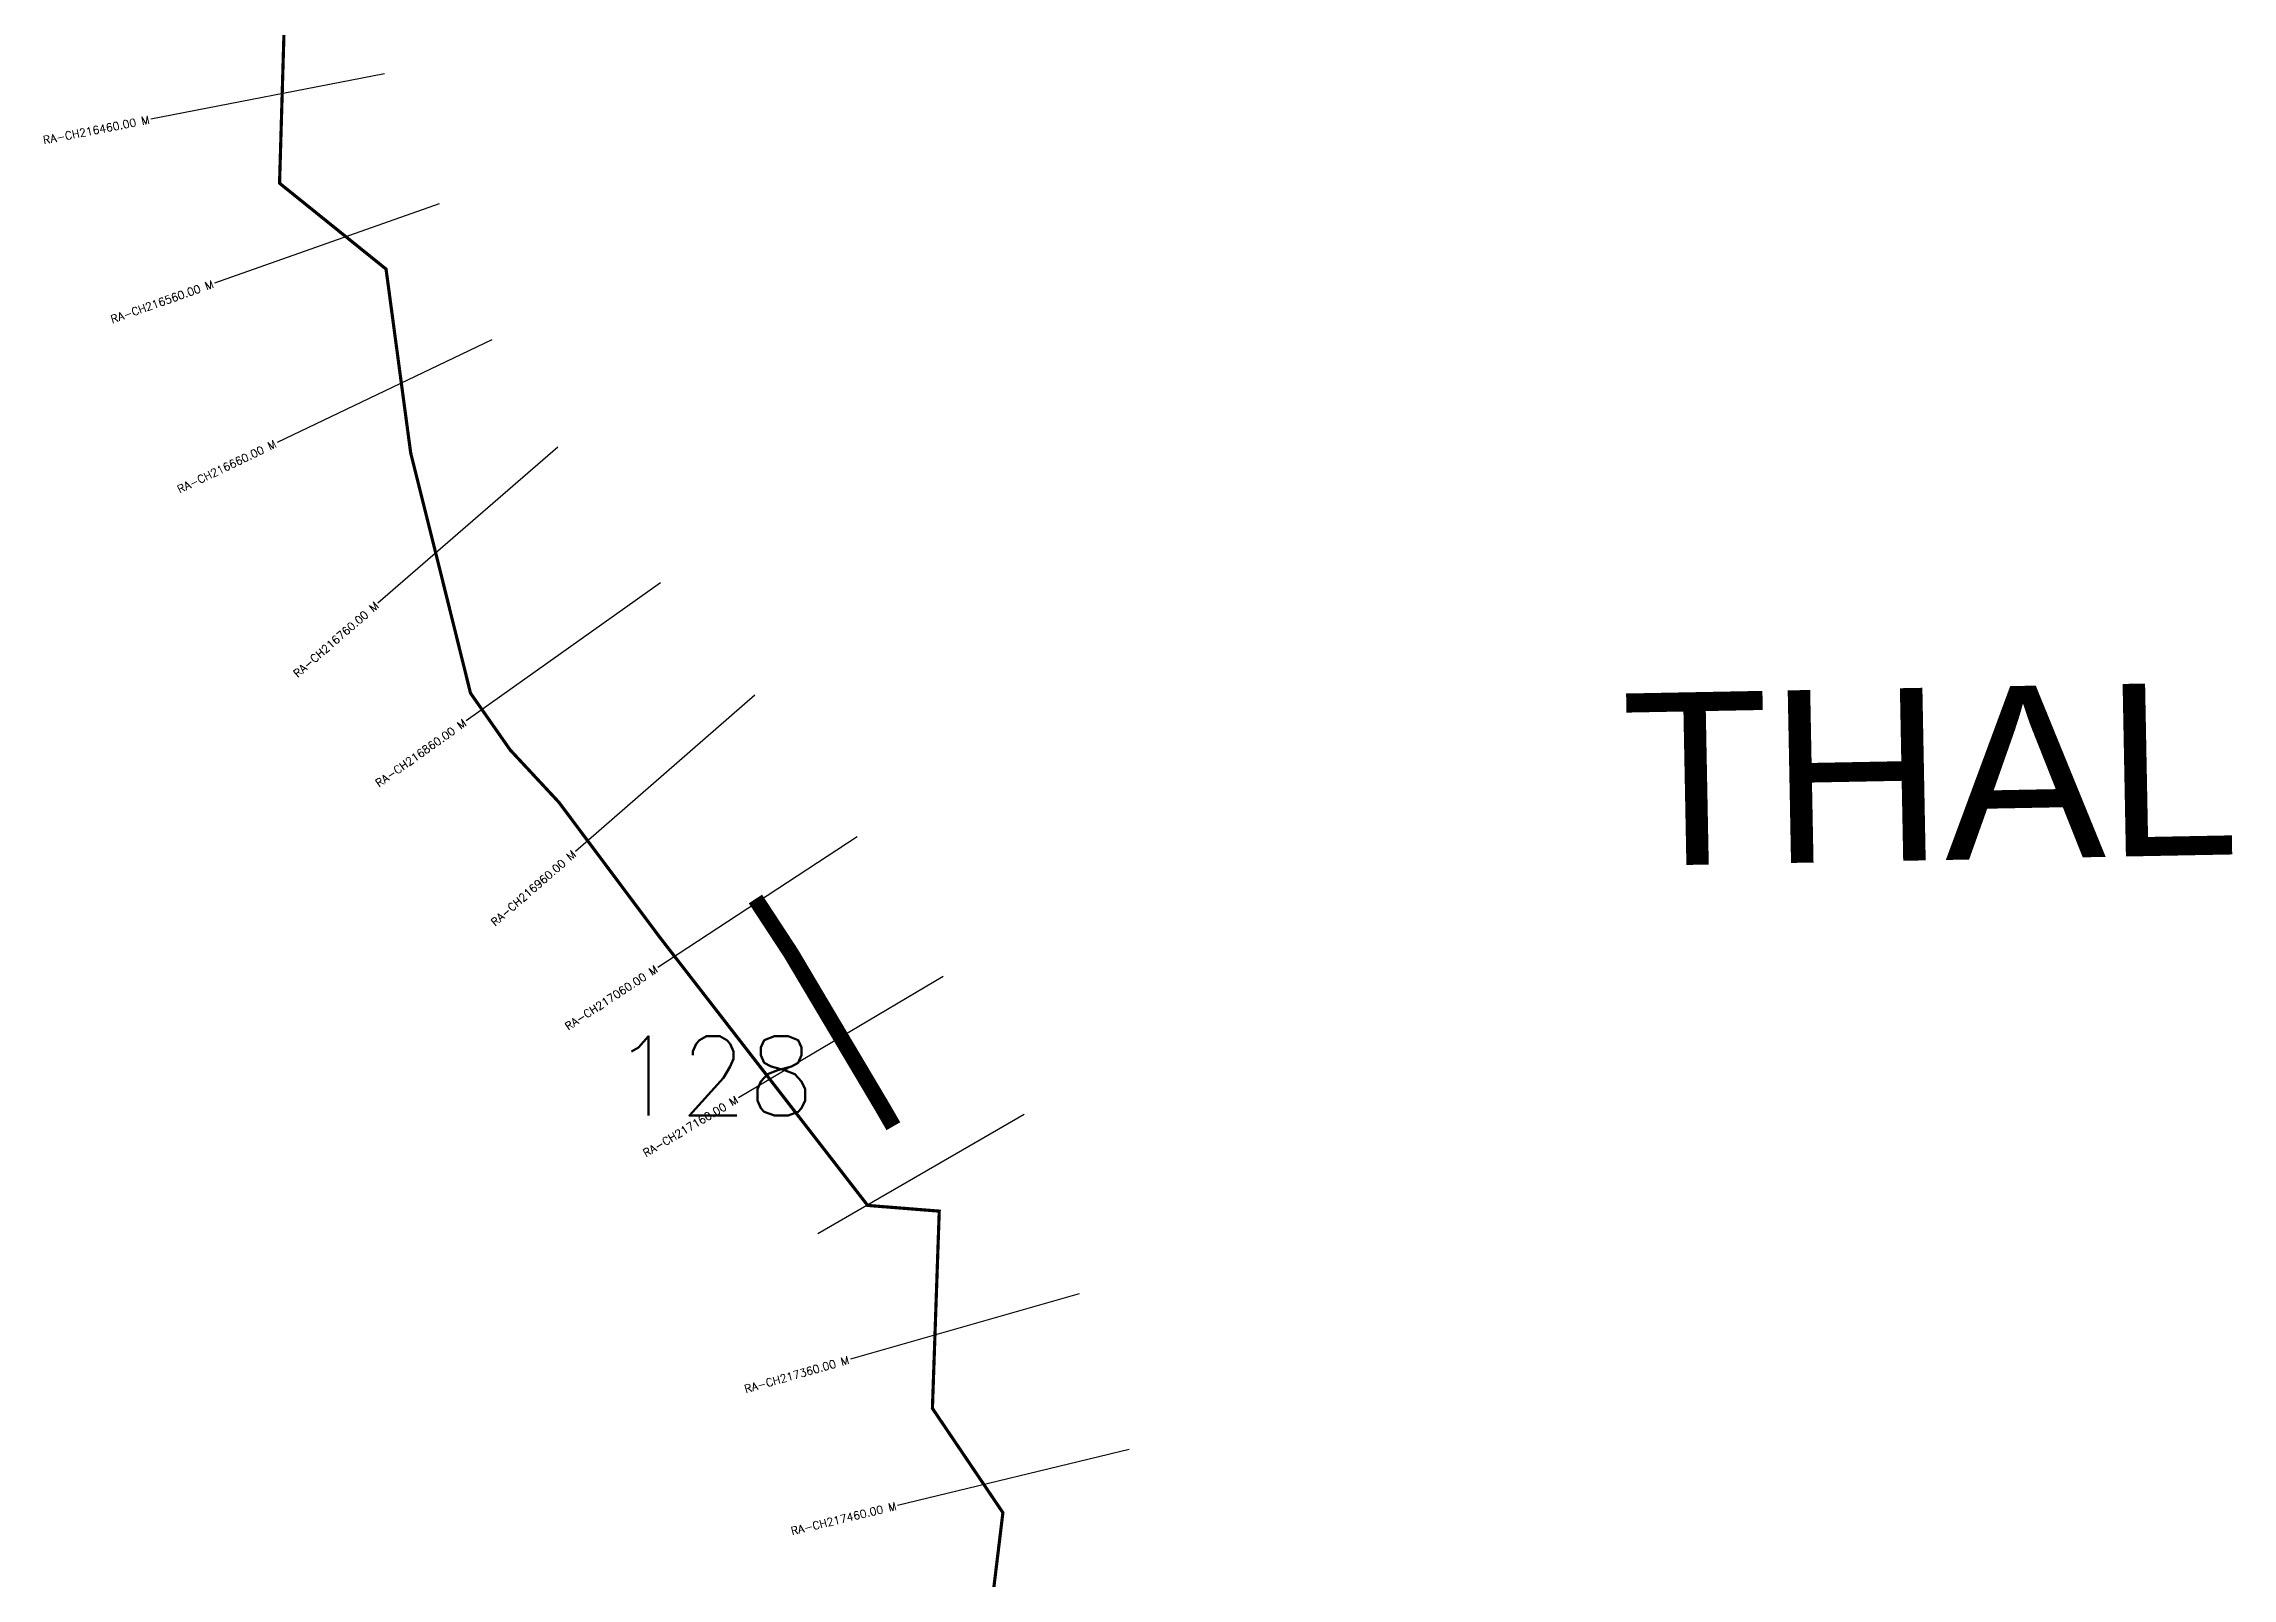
# Model space of a CAD drawing. Header units: metres. Extents: x 273705 to 276486, y 2065543 to 2069583.
# Drawn here: x 273721 to 275100, y 2067697 to 2068664 of the extents above; entities that cross this region are included whole.
import ezdxf
from ezdxf.enums import TextEntityAlignment as Align

# ---------------------------------------------------------------- set-up
doc = ezdxf.new("R2010")
doc.units = ezdxf.units.M
doc.header["$MEASUREMENT"] = 0
for name, color, linetype in [('ARTIFICIALLY PROTECTED', 4, 'Continuous'), ('CS', 134, 'Continuous'), ('CSMark', 6, 'Continuous'), ('VILLAGE NAME', 250, 'Continuous')]:
    doc.layers.add(name, color=color, linetype=linetype)
doc.styles.get("Standard").update_dxf_attribs({"font": 'simplex.shx'})

msp = doc.modelspace()

# ---------------------------------------------------------------- linework, layer by layer
at = {"color": 6, "const_width": 2, "flags": 128}
msp.add_lwpolyline([(274316.3, 2067662.8), (274325.4, 2067738), (274281, 2067803.7), (274285.3, 2067928), (274240.2, 2067931.6), (274109.6, 2068100.1), (274045.7, 2068185.6), (274015, 2068218.6), (273990, 2068254.4), (273976, 2068310.9), (273952.3, 2068405.9), (273936.8, 2068521.6), (273869.7, 2068575.7), (273874.5, 2068738.5), (273928.1, 2068734.9), (273905.2, 2068946.9), (273821.8, 2069051.6), (273855.9, 2069308.9), (273971.4, 2069289.7), (274105.7, 2069427.3), (274183.1, 2069452.2), (274230.6, 2069488.7), (274235.3, 2069522.7), (274300.9, 2069579.7)], dxfattribs=at)
at = {"layer": 'ARTIFICIALLY PROTECTED', "const_width": 10, "flags": 128}
msp.add_lwpolyline([(274169.5, 2068124.7), (274191.9, 2068090.5), (274249.3, 2067993.8), (274256.4, 2067981.5)], dxfattribs=at)
at = {"layer": 'CS'}
for p, q in [((273935.9, 2068644.7), (273788.7, 2068616)), ((273970.2, 2068562.8), (273828.8, 2068512.8)), ((274003.4, 2068477.1), (273868.1, 2068412.3)), ((274045, 2068409.4), (273931.7, 2068311.1)), ((274109.6, 2068323.9), (273987.3, 2068237)), ((274169.2, 2068253.1), (274056.1, 2068154.6)), ((274233.5, 2068163.8), (274108, 2068081.6)), ((274287.8, 2068075.9), (274158.8, 2067999.3)), ((274338.8, 2067988.9), (274208.9, 2067913.8)), ((274373.5, 2067875.8), (274229.3, 2067834.7)), ((274404.9, 2067777.8), (274259.1, 2067742.5))]:
    msp.add_line(p, q, dxfattribs=at)

# ---------------------------------------------------------------- texts
at = {"insert": (274078.6, 2068038.2), "char_height": 50, "attachment_point": 1}
msp.add_mtext_dynamic_manual_height_columns('128', width=84.374, gutter_width=1, heights=[74.2], dxfattribs=at)
at = {"layer": 'CSMark'}
for s, rotation, p in [('RA-CH216460.00 M', 11.0468, (273787.7, 2068615.8)), ('RA-CH216560.00 M', 19.4663, (273827.8, 2068512.4)), ('RA-CH216660.00 M', 25.5819, (273867.2, 2068411.9)), ('RA-CH216760.00 M', 40.9541, (273931, 2068310.5)), ('RA-CH216860.00 M', 35.3886, (273986.5, 2068236.4)), ('RA-CH216960.00 M', 41.0684, (274055.3, 2068153.9)), ('RA-CH217060.00 M', 33.2177, (274107.2, 2068081.1)), ('RA-CH217160.00 M', 30.6962, (274157.9, 2067998.8)), ('RA-CH217360.00 M', 15.9156, (274228.3, 2067834.4)), ('RA-CH217460.00 M', 13.5988, (274258.2, 2067742.3))]:
    msp.add_text(s, height=5, rotation=rotation, dxfattribs=at).set_placement(p, align=Align.MIDDLE_RIGHT)
at = {"layer": 'VILLAGE NAME', "insert": (274714.6, 2068254.1), "char_height": 108.748, "attachment_point": 1, "rotation": 1.1028}
msp.add_mtext_dynamic_manual_height_columns('{\\fArial|b0|i0|c0|p34;THAL}', width=726.929, gutter_width=543.7, heights=[0], dxfattribs=at)

doc.saveas('drawing.dxf')
